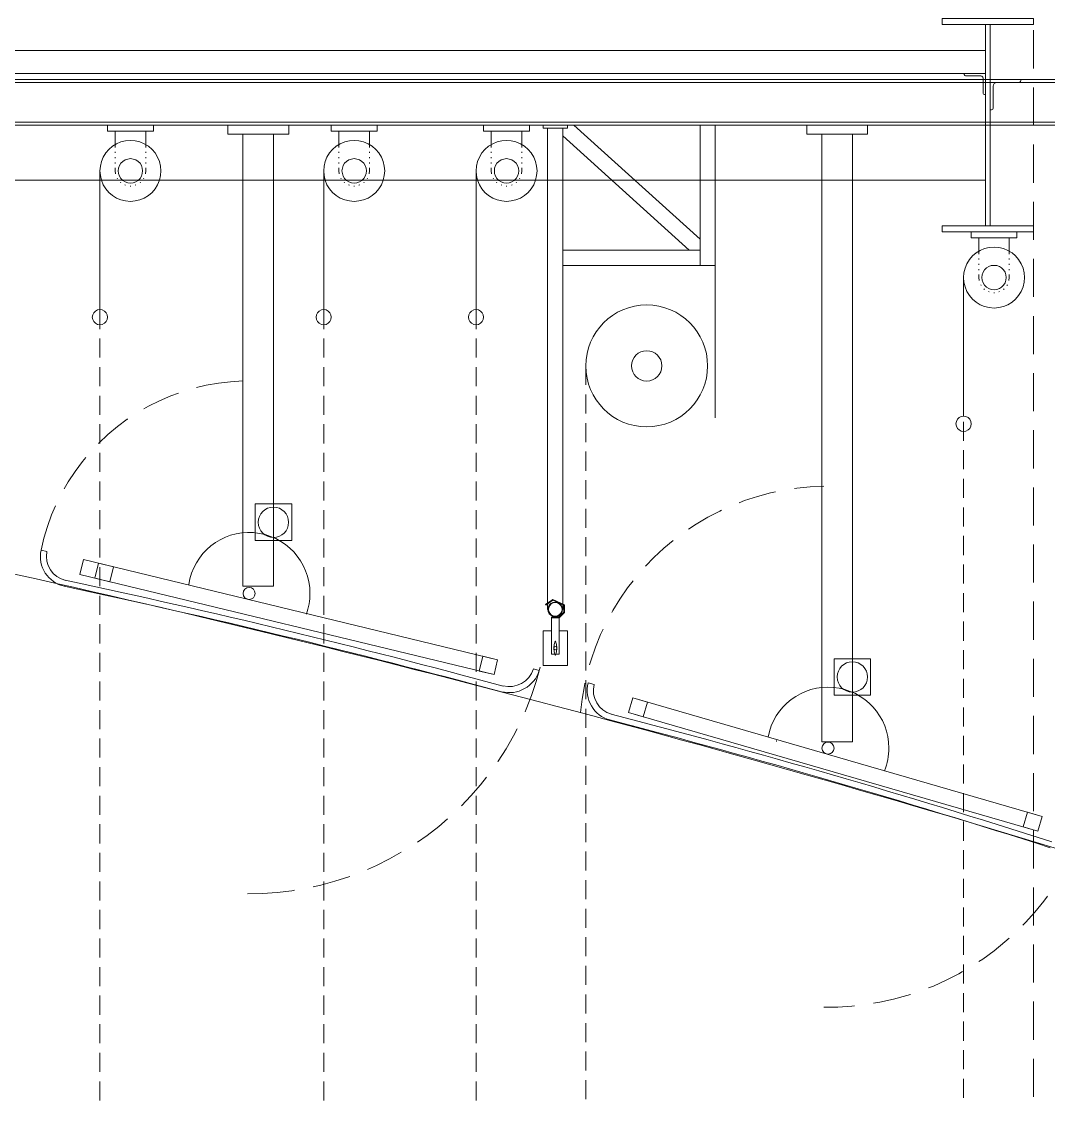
# Model space of a CAD drawing. Header units: millimetres. Extents: x 2546.3 to 2611.3, y 1346 to 1389.8.
# Drawn here: x 2594.29 to 2600.91, y 1374 to 1380.96 of the extents above; entities that cross this region are included whole.
import ezdxf

# ---------------------------------------------------------------- set-up
doc = ezdxf.new("R2010")
doc.units = ezdxf.units.MM
for name, color, linetype, lineweight in [('furniture', 175, 'Continuous', 5), ('sect3', 251, 'Continuous', 15), ('wall sections', 7, 'Continuous', 5)]:
    doc.layers.add(name, color=color, linetype=linetype, lineweight=lineweight)
doc.layers.add('sect2', color=177, linetype='Continuous')
doc.layers.add('small section', color=35, linetype='Continuous')

msp = doc.modelspace()

# ---------------------------------------------------------------- linework, layer by layer
at = {"layer": 'furniture', "linetype": 'Continuous', "lineweight": 0}
for points in [[(2600.5038, 1380.9379), (2600.5038, 1379.6413)], [(2600.5332, 1380.9379), (2600.5332, 1379.6413)], [(2594.8429, 1380.2896), (2595.1379, 1380.2896), (2595.1379, 1380.25), (2594.8429, 1380.25), (2594.8429, 1380.2896)], [(2595.6177, 1380.2896), (2596.0106, 1380.2896), (2596.0106, 1380.2308), (2595.6177, 1380.2308), (2595.6177, 1380.2896)], [(2596.2852, 1380.2896), (2596.5803, 1380.2896), (2596.5803, 1380.25), (2596.2852, 1380.25), (2596.2852, 1380.2896)], [(2597.2675, 1380.2896), (2597.5626, 1380.2896), (2597.5626, 1380.25), (2597.2675, 1380.25), (2597.2675, 1380.2896)], [(2597.6507, 1380.2896), (2597.8079, 1380.2896), (2597.8079, 1380.2698), (2597.6507, 1380.2698), (2597.6507, 1380.2896)], [(2598.6624, 1379.5537), (2597.848, 1380.2896)], [(2598.6624, 1379.3858), (2598.6624, 1380.2896)], [(2598.7608, 1378.4035), (2598.7608, 1380.2896)], [(2599.3503, 1380.2896), (2599.7431, 1380.2896), (2599.7431, 1380.2308), (2599.3503, 1380.2308), (2599.3503, 1380.2896)], [(2594.892, 1380.1652), (2594.892, 1380.25)], [(2595.0887, 1380.25), (2595.0887, 1380.1652)], [(2595.7155, 1380.2308), (2595.7155, 1377.3172)], [(2595.9122, 1380.2308), (2595.9122, 1377.3172)], [(2596.3344, 1380.1652), (2596.3344, 1380.25)], [(2596.5311, 1380.25), (2596.5311, 1380.1652)], [(2597.3167, 1380.1652), (2597.3167, 1380.25)], [(2597.5134, 1380.25), (2597.5134, 1380.1652)], [(2598.5929, 1379.4842), (2597.7785, 1380.2201)], [(2599.4481, 1380.2308), (2599.4481, 1376.3146)], [(2599.6447, 1380.2308), (2599.6447, 1376.3146)], [(2595.1865, 1379.9951), (2595.1842, 1380.0256), (2595.1769, 1380.0556), (2595.1656, 1380.0839), (2595.1492, 1380.1104), (2595.1294, 1380.1336), (2595.1057, 1380.1539), (2595.0797, 1380.1698), (2595.0509, 1380.1816), (2595.0209, 1380.189), (2594.9904, 1380.1912), (2594.9593, 1380.189), (2594.9293, 1380.1816), (2594.9011, 1380.1698), (2594.8751, 1380.1539), (2594.8513, 1380.1336), (2594.8316, 1380.1104), (2594.8152, 1380.0839), (2594.8033, 1380.0556), (2594.7965, 1380.0256), (2594.7937, 1379.9951), (2594.7965, 1379.964), (2594.8033, 1379.9341), (2594.8152, 1379.9058), (2594.8316, 1379.8793), (2594.8513, 1379.8561), (2594.8751, 1379.8357), (2594.9011, 1379.8199), (2594.9293, 1379.808), (2594.9593, 1379.8007), (2594.9904, 1379.7984), (2595.0209, 1379.8007), (2595.0509, 1379.808), (2595.0797, 1379.8199), (2595.1057, 1379.8357), (2595.1294, 1379.8561), (2595.1492, 1379.8793), (2595.1656, 1379.9058), (2595.1769, 1379.9341), (2595.1842, 1379.964), (2595.1865, 1379.9951)], [(2594.892, 1380.1652), (2594.892, 1380.146)], [(2595.0887, 1380.146), (2595.0887, 1380.1652)], [(2596.6294, 1379.9951), (2596.6266, 1380.0256), (2596.6198, 1380.0556), (2596.608, 1380.0839), (2596.5916, 1380.1104), (2596.5718, 1380.1336), (2596.5481, 1380.1539), (2596.5221, 1380.1698), (2596.4938, 1380.1816), (2596.4638, 1380.189), (2596.4328, 1380.1912), (2596.4022, 1380.189), (2596.3723, 1380.1816), (2596.3435, 1380.1698), (2596.3175, 1380.1539), (2596.2937, 1380.1336), (2596.2739, 1380.1104), (2596.2575, 1380.0839), (2596.2462, 1380.0556), (2596.2389, 1380.0256), (2596.2366, 1379.9951), (2596.2389, 1379.964), (2596.2462, 1379.9341), (2596.2575, 1379.9058), (2596.2739, 1379.8793), (2596.2937, 1379.8561), (2596.3175, 1379.8357), (2596.3435, 1379.8199), (2596.3723, 1379.808), (2596.4022, 1379.8007), (2596.4328, 1379.7984), (2596.4638, 1379.8007), (2596.4938, 1379.808), (2596.5221, 1379.8199), (2596.5481, 1379.8357), (2596.5718, 1379.8561), (2596.5916, 1379.8793), (2596.608, 1379.9058), (2596.6198, 1379.9341), (2596.6266, 1379.964), (2596.6294, 1379.9951)], [(2596.3344, 1380.1652), (2596.3344, 1380.146)], [(2596.5311, 1380.146), (2596.5311, 1380.1652)], [(2597.6117, 1379.9951), (2597.6089, 1380.0256), (2597.6021, 1380.0556), (2597.5903, 1380.0839), (2597.5739, 1380.1104), (2597.5541, 1380.1336), (2597.5304, 1380.1539), (2597.5044, 1380.1698), (2597.4755, 1380.1816), (2597.4456, 1380.189), (2597.4151, 1380.1912), (2597.3845, 1380.189), (2597.3546, 1380.1816), (2597.3258, 1380.1698), (2597.2998, 1380.1539), (2597.276, 1380.1336), (2597.2562, 1380.1104), (2597.2398, 1380.0839), (2597.228, 1380.0556), (2597.2212, 1380.0256), (2597.2184, 1379.9951), (2597.2212, 1379.964), (2597.228, 1379.9341), (2597.2398, 1379.9058), (2597.2562, 1379.8793), (2597.276, 1379.8561), (2597.2998, 1379.8357), (2597.3258, 1379.8199), (2597.3546, 1379.808), (2597.3845, 1379.8007), (2597.4151, 1379.7984), (2597.4456, 1379.8007), (2597.4755, 1379.808), (2597.5044, 1379.8199), (2597.5304, 1379.8357), (2597.5541, 1379.8561), (2597.5739, 1379.8793), (2597.5903, 1379.9058), (2597.6021, 1379.9341), (2597.6089, 1379.964), (2597.6117, 1379.9951)], [(2597.3167, 1380.1652), (2597.3167, 1380.146)], [(2597.5134, 1380.146), (2597.5134, 1380.1652)], [(2594.892, 1380.1166), (2594.892, 1380.1121)], [(2594.892, 1380.0822), (2594.892, 1380.0776)], [(2595.0887, 1380.1121), (2595.0887, 1380.1166)], [(2595.0887, 1380.0776), (2595.0887, 1380.0822)], [(2596.3344, 1380.1166), (2596.3344, 1380.1121)], [(2596.3344, 1380.0822), (2596.3344, 1380.0776)], [(2596.5311, 1380.1121), (2596.5311, 1380.1166)], [(2596.5311, 1380.0776), (2596.5311, 1380.0822)], [(2597.3167, 1380.1166), (2597.3167, 1380.1121)], [(2597.3167, 1380.0822), (2597.3167, 1380.0776)], [(2597.5134, 1380.1121), (2597.5134, 1380.1166)], [(2597.5134, 1380.0776), (2597.5134, 1380.0822)], [(2594.892, 1380.0482), (2594.892, 1380.0432)], [(2594.892, 1380.0138), (2594.892, 1379.9951)], [(2595.0689, 1379.9951), (2595.0667, 1380.0121), (2595.061, 1380.029), (2595.052, 1380.0437), (2595.0395, 1380.0562), (2595.0243, 1380.0658), (2595.0079, 1380.0714), (2594.9904, 1380.0737), (2594.9729, 1380.0714), (2594.9565, 1380.0658), (2594.9412, 1380.0562), (2594.9288, 1380.0437), (2594.9197, 1380.029), (2594.9135, 1380.0121), (2594.9118, 1379.9951), (2594.9135, 1379.9776), (2594.9197, 1379.9606), (2594.9288, 1379.9459), (2594.9412, 1379.9335), (2594.9565, 1379.9239), (2594.9729, 1379.9183), (2594.9904, 1379.9166), (2595.0079, 1379.9183), (2595.0243, 1379.9239), (2595.0395, 1379.9335), (2595.052, 1379.9459), (2595.061, 1379.9606), (2595.0667, 1379.9776), (2595.0689, 1379.9951)], [(2595.0865, 1379.9759), (2595.0887, 1379.9951), (2595.0887, 1380.0138)], [(2595.0887, 1380.0432), (2595.0887, 1380.0482)], [(2596.3344, 1380.0482), (2596.3344, 1380.0432)], [(2596.3344, 1380.0138), (2596.3344, 1379.9951)], [(2596.5113, 1379.9951), (2596.5096, 1380.0121), (2596.5034, 1380.029), (2596.4944, 1380.0437), (2596.4819, 1380.0562), (2596.4667, 1380.0658), (2596.4503, 1380.0714), (2596.4328, 1380.0737), (2596.4152, 1380.0714), (2596.3988, 1380.0658), (2596.3836, 1380.0562), (2596.3711, 1380.0437), (2596.3621, 1380.029), (2596.3565, 1380.0121), (2596.3542, 1379.9951), (2596.3565, 1379.9776), (2596.3621, 1379.9606), (2596.3711, 1379.9459), (2596.3836, 1379.9335), (2596.3988, 1379.9239), (2596.4152, 1379.9183), (2596.4328, 1379.9166), (2596.4503, 1379.9183), (2596.4667, 1379.9239), (2596.4819, 1379.9335), (2596.4944, 1379.9459), (2596.5034, 1379.9606), (2596.5096, 1379.9776), (2596.5113, 1379.9951)], [(2596.5288, 1379.9759), (2596.5311, 1379.9951), (2596.5311, 1380.0138)], [(2596.5311, 1380.0432), (2596.5311, 1380.0482)], [(2597.3167, 1380.0482), (2597.3167, 1380.0432)], [(2597.3167, 1380.0138), (2597.3167, 1379.9951)], [(2597.4936, 1379.9951), (2597.4919, 1380.0121), (2597.4857, 1380.029), (2597.4767, 1380.0437), (2597.4642, 1380.0562), (2597.449, 1380.0658), (2597.4326, 1380.0714), (2597.4151, 1380.0737), (2597.3975, 1380.0714), (2597.3811, 1380.0658), (2597.3659, 1380.0562), (2597.3535, 1380.0437), (2597.3444, 1380.029), (2597.3382, 1380.0121), (2597.3365, 1379.9951), (2597.3382, 1379.9776), (2597.3444, 1379.9606), (2597.3535, 1379.9459), (2597.3659, 1379.9335), (2597.3811, 1379.9239), (2597.3975, 1379.9183), (2597.4151, 1379.9166), (2597.4326, 1379.9183), (2597.449, 1379.9239), (2597.4642, 1379.9335), (2597.4767, 1379.9459), (2597.4857, 1379.9606), (2597.4919, 1379.9776), (2597.4936, 1379.9951)], [(2597.5111, 1379.9759), (2597.5134, 1379.9951), (2597.5134, 1380.0138)], [(2597.5134, 1380.0432), (2597.5134, 1380.0482)], [(2594.7937, 1379.101), (2594.7937, 1379.9951)], [(2594.892, 1379.9951), (2594.8943, 1379.9759)], [(2594.9039, 1379.9488), (2594.9067, 1379.9443)], [(2595.074, 1379.9443), (2595.0763, 1379.9488)], [(2596.2366, 1379.101), (2596.2366, 1379.9951)], [(2596.3344, 1379.9951), (2596.3367, 1379.9759)], [(2596.3468, 1379.9488), (2596.3491, 1379.9443)], [(2596.5164, 1379.9443), (2596.5192, 1379.9488)], [(2597.2184, 1379.101), (2597.2184, 1379.9951)], [(2597.3167, 1379.9951), (2597.319, 1379.9759)], [(2597.3291, 1379.9488), (2597.3314, 1379.9443)], [(2597.4987, 1379.9443), (2597.501, 1379.9488)], [(2594.9254, 1379.9216), (2594.9288, 1379.9183)], [(2594.9542, 1379.9041), (2594.9593, 1379.9024)], [(2594.9881, 1379.8968), (2594.9904, 1379.8968), (2594.9926, 1379.8968)], [(2595.0215, 1379.9024), (2595.026, 1379.9041)], [(2595.052, 1379.9183), (2595.0554, 1379.9216)], [(2596.3678, 1379.9216), (2596.3711, 1379.9183)], [(2596.3971, 1379.9041), (2596.4017, 1379.9024)], [(2596.4305, 1379.8968), (2596.4328, 1379.8968), (2596.435, 1379.8968)], [(2596.4638, 1379.9024), (2596.4689, 1379.9041)], [(2596.4944, 1379.9183), (2596.4977, 1379.9216)], [(2597.3501, 1379.9216), (2597.3535, 1379.9183)], [(2597.3795, 1379.9041), (2597.384, 1379.9024)], [(2597.4128, 1379.8968), (2597.4151, 1379.8968), (2597.4173, 1379.8968)], [(2597.4461, 1379.9024), (2597.4507, 1379.9041)], [(2597.4767, 1379.9183), (2597.4801, 1379.9216)], [(2600.8124, 1379.5503), (2600.8124, 1379.7962)], [(2600.2241, 1379.6017), (2600.813, 1379.6017), (2600.813, 1379.6413), (2600.2241, 1379.6413), (2600.2241, 1379.6017)], [(2600.4111, 1379.6017), (2600.7056, 1379.6017), (2600.7056, 1379.5627), (2600.4111, 1379.5627), (2600.4111, 1379.6017)], [(2600.4598, 1379.4774), (2600.4598, 1379.5627)], [(2600.6564, 1379.5627), (2600.6564, 1379.4774)], [(2598.6624, 1379.4842), (2597.7785, 1379.4842)], [(2600.7548, 1379.3073), (2600.7525, 1379.3378), (2600.7452, 1379.3678), (2600.7333, 1379.3966), (2600.7169, 1379.4226), (2600.6971, 1379.4463), (2600.674, 1379.4661), (2600.6474, 1379.4825), (2600.6191, 1379.4944), (2600.5892, 1379.5011), (2600.5581, 1379.504), (2600.5276, 1379.5011), (2600.4976, 1379.4944), (2600.4688, 1379.4825), (2600.4428, 1379.4661), (2600.4191, 1379.4463), (2600.3993, 1379.4226), (2600.3835, 1379.3966), (2600.3716, 1379.3678), (2600.3642, 1379.3378), (2600.362, 1379.3073), (2600.3642, 1379.2768), (2600.3716, 1379.2468), (2600.3835, 1379.218), (2600.3993, 1379.192), (2600.4191, 1379.1682), (2600.4428, 1379.1485), (2600.4688, 1379.1321), (2600.4976, 1379.1202), (2600.5276, 1379.1134), (2600.5581, 1379.1106), (2600.5892, 1379.1134), (2600.6191, 1379.1202), (2600.6474, 1379.1321), (2600.674, 1379.1485), (2600.6971, 1379.1682), (2600.7169, 1379.192), (2600.7333, 1379.218), (2600.7452, 1379.2468), (2600.7525, 1379.2768), (2600.7548, 1379.3073)], [(2600.4598, 1379.4774), (2600.4598, 1379.4588)], [(2600.6564, 1379.4588), (2600.6564, 1379.4774)], [(2597.7785, 1379.3858), (2598.7608, 1379.3858)], [(2600.4598, 1379.4294), (2600.4598, 1379.4243)], [(2600.4598, 1379.3949), (2600.4598, 1379.3898)], [(2600.6367, 1379.3073), (2600.635, 1379.3248), (2600.6293, 1379.3412), (2600.6197, 1379.3565), (2600.6073, 1379.3689), (2600.5926, 1379.3779), (2600.5756, 1379.3841), (2600.5581, 1379.3858), (2600.5406, 1379.3841), (2600.5242, 1379.3779), (2600.5095, 1379.3689), (2600.4971, 1379.3565), (2600.4874, 1379.3412), (2600.4818, 1379.3248), (2600.4795, 1379.3073), (2600.4818, 1379.2898), (2600.4874, 1379.2734), (2600.4971, 1379.2581), (2600.5095, 1379.2457), (2600.5242, 1379.2366), (2600.5406, 1379.231), (2600.5581, 1379.2287), (2600.5756, 1379.231), (2600.5926, 1379.2366), (2600.6073, 1379.2457), (2600.6197, 1379.2581), (2600.6293, 1379.2734), (2600.635, 1379.2898), (2600.6367, 1379.3073)], [(2600.6564, 1379.4243), (2600.6564, 1379.4294)], [(2600.6564, 1379.3898), (2600.6564, 1379.3949)], [(2600.8124, 1379.1818), (2600.8124, 1379.4277)], [(2600.4598, 1379.3604), (2600.4598, 1379.3553)], [(2600.4598, 1379.3259), (2600.4598, 1379.3073)], [(2600.6542, 1379.2886), (2600.6564, 1379.3073), (2600.6564, 1379.3259)], [(2600.6564, 1379.3553), (2600.6564, 1379.3604)], [(2600.362, 1378.4131), (2600.362, 1379.3073)], [(2600.4598, 1379.3073), (2600.462, 1379.2886)], [(2600.4722, 1379.2609), (2600.4744, 1379.257)], [(2600.6417, 1379.257), (2600.6446, 1379.2609)], [(2600.4931, 1379.2344), (2600.4971, 1379.231)], [(2600.5225, 1379.2163), (2600.527, 1379.2146)], [(2600.5558, 1379.2095), (2600.5581, 1379.2089), (2600.5609, 1379.2095)], [(2600.5897, 1379.2146), (2600.5943, 1379.2163)], [(2600.6197, 1379.231), (2600.6231, 1379.2344)], [(2594.8429, 1379.0518), (2594.8406, 1379.0671), (2594.8338, 1379.0806), (2594.8225, 1379.0914), (2594.809, 1379.0987), (2594.7937, 1379.101), (2594.7784, 1379.0987), (2594.7649, 1379.0914), (2594.7541, 1379.0806), (2594.7473, 1379.0671), (2594.7445, 1379.0518), (2594.7473, 1379.0366), (2594.7541, 1379.023), (2594.7649, 1379.0122), (2594.7784, 1379.0049), (2594.7937, 1379.0026), (2594.809, 1379.0049), (2594.8225, 1379.0122), (2594.8338, 1379.023), (2594.8406, 1379.0366), (2594.8429, 1379.0518)], [(2594.7937, 1379.101), (2594.7937, 1378.9749)], [(2596.2852, 1379.0518), (2596.283, 1379.0671), (2596.2762, 1379.0806), (2596.2655, 1379.0914), (2596.2513, 1379.0987), (2596.2366, 1379.101), (2596.2214, 1379.0987), (2596.2072, 1379.0914), (2596.1965, 1379.0806), (2596.1897, 1379.0671), (2596.1875, 1379.0518), (2596.1897, 1379.0366), (2596.1965, 1379.023), (2596.2072, 1379.0122), (2596.2214, 1379.0049), (2596.2366, 1379.0026), (2596.2513, 1379.0049), (2596.2655, 1379.0122), (2596.2762, 1379.023), (2596.283, 1379.0366), (2596.2852, 1379.0518)], [(2596.2366, 1379.101), (2596.2366, 1378.9749)], [(2597.2675, 1379.0518), (2597.2653, 1379.0671), (2597.2585, 1379.0806), (2597.2478, 1379.0914), (2597.2336, 1379.0987), (2597.2184, 1379.101), (2597.2037, 1379.0987), (2597.1895, 1379.0914), (2597.1788, 1379.0806), (2597.172, 1379.0671), (2597.1698, 1379.0518), (2597.172, 1379.0366), (2597.1788, 1379.023), (2597.1895, 1379.0122), (2597.2037, 1379.0049), (2597.2184, 1379.0026), (2597.2336, 1379.0049), (2597.2478, 1379.0122), (2597.2585, 1379.023), (2597.2653, 1379.0366), (2597.2675, 1379.0518)], [(2597.2184, 1379.101), (2597.2184, 1378.9749)], [(2600.362, 1379.101), (2600.362, 1378.9919)], [(2600.8124, 1378.8139), (2600.8124, 1379.0592)], [(2594.7937, 1378.9133), (2594.7937, 1378.7907)], [(2596.2366, 1378.9133), (2596.2366, 1378.7907)], [(2597.2184, 1378.9133), (2597.2184, 1378.7907)], [(2600.362, 1378.9303), (2600.362, 1378.8076)], [(2594.7937, 1378.7291), (2594.7937, 1378.6064)], [(2596.2366, 1378.7291), (2596.2366, 1378.6064)], [(2597.2184, 1378.7291), (2597.2184, 1378.6064)], [(2597.926, 1378.7376), (2597.926, 1378.6149)], [(2600.362, 1378.746), (2600.362, 1378.6234)], [(2600.8124, 1378.4454), (2600.8124, 1378.6912)], [(2597.926, 1378.5533), (2597.926, 1378.4307)], [(2600.362, 1378.5618), (2600.362, 1378.4391)], [(2594.7937, 1378.5454), (2594.7937, 1378.4222)], [(2596.2366, 1378.5454), (2596.2366, 1378.4222)], [(2597.2184, 1378.5454), (2597.2184, 1378.4222)], [(2600.4111, 1378.364), (2600.4083, 1378.3792), (2600.4015, 1378.3934), (2600.3908, 1378.4041), (2600.3772, 1378.4109), (2600.362, 1378.4131), (2600.3467, 1378.4109), (2600.3332, 1378.4041), (2600.3218, 1378.3934), (2600.3151, 1378.3792), (2600.3128, 1378.364), (2600.3151, 1378.3493), (2600.3218, 1378.3351), (2600.3332, 1378.3244), (2600.3467, 1378.3176), (2600.362, 1378.3154), (2600.3772, 1378.3176), (2600.3908, 1378.3244), (2600.4015, 1378.3351), (2600.4083, 1378.3493), (2600.4111, 1378.364)], [(2594.7937, 1378.3611), (2594.7937, 1378.2379)], [(2596.2366, 1378.3611), (2596.2366, 1378.2379)], [(2597.2184, 1378.3611), (2597.2184, 1378.2379)], [(2597.926, 1378.3691), (2597.926, 1378.2464)], [(2600.362, 1378.3781), (2600.362, 1378.2549)], [(2600.8124, 1378.0769), (2600.8124, 1378.3227)], [(2594.7937, 1378.1769), (2594.7937, 1378.0542)], [(2596.2366, 1378.1769), (2596.2366, 1378.0542)], [(2597.2184, 1378.1769), (2597.2184, 1378.0542)], [(2600.362, 1378.1938), (2600.362, 1378.0712)], [(2594.7937, 1377.9926), (2594.7937, 1377.87)], [(2596.2366, 1377.9926), (2596.2366, 1377.87)], [(2597.2184, 1377.9926), (2597.2184, 1377.87)], [(2600.362, 1378.0096), (2600.362, 1377.8869)], [(2600.8124, 1377.7089), (2600.8124, 1377.9542)], [(2594.7937, 1377.8084), (2594.7937, 1377.6857)], [(2595.7941, 1377.8474), (2596.0298, 1377.8474), (2596.0298, 1377.6117), (2595.7941, 1377.6117), (2595.7941, 1377.8474)], [(2596.2366, 1377.8084), (2596.2366, 1377.6857)], [(2597.2184, 1377.8084), (2597.2184, 1377.6857)], [(2600.362, 1377.8253), (2600.362, 1377.7027)], [(2594.7937, 1377.6241), (2594.7937, 1377.5015)], [(2596.2366, 1377.6241), (2596.2366, 1377.5015)], [(2597.2184, 1377.6241), (2597.2184, 1377.5015)], [(2600.362, 1377.6411), (2600.362, 1377.5184)], [(2600.8124, 1377.3404), (2600.8124, 1377.5857)], [(2594.7937, 1377.4399), (2594.7937, 1377.3172)], [(2596.2366, 1377.4399), (2596.2366, 1377.3172)], [(2597.2184, 1377.4399), (2597.2184, 1377.3172)], [(2600.362, 1377.4568), (2600.362, 1377.3342)], [(2595.7155, 1377.3172), (2595.9122, 1377.3172)], [(2594.7937, 1377.2562), (2594.7937, 1377.133)], [(2596.2366, 1377.2562), (2596.2366, 1377.133)], [(2597.2184, 1377.2562), (2597.2184, 1377.133)], [(2600.362, 1377.2726), (2600.362, 1377.1499)], [(2600.8124, 1376.9719), (2600.8124, 1377.2178)], [(2600.362, 1377.0889), (2600.362, 1376.9657)], [(2594.7937, 1377.0719), (2594.7937, 1376.9487)], [(2596.2366, 1377.0719), (2596.2366, 1376.9487)], [(2597.2184, 1377.0719), (2597.2184, 1376.9487)], [(2594.7937, 1376.8877), (2594.7937, 1376.765)], [(2596.2366, 1376.8877), (2596.2366, 1376.765)], [(2597.2184, 1376.8877), (2597.2184, 1376.765)], [(2600.362, 1376.9046), (2600.362, 1376.782)], [(2599.5266, 1376.8498), (2599.7623, 1376.8498), (2599.7623, 1376.6141), (2599.5266, 1376.6141), (2599.5266, 1376.8498)], [(2600.8124, 1376.604), (2600.8124, 1376.8493)], [(2594.7937, 1376.7034), (2594.7937, 1376.5808)], [(2596.2366, 1376.7034), (2596.2366, 1376.5808)], [(2597.2184, 1376.7034), (2597.2184, 1376.5808)], [(2594.7937, 1376.5192), (2594.7937, 1376.3965)], [(2596.2366, 1376.5192), (2596.2366, 1376.3965)], [(2597.2184, 1376.5192), (2597.2184, 1376.3965)], [(2594.7937, 1376.3349), (2594.7937, 1376.2123)], [(2596.2366, 1376.3349), (2596.2366, 1376.2123)], [(2597.2184, 1376.3349), (2597.2184, 1376.2123)], [(2594.7937, 1376.1507), (2594.7937, 1376.028)], [(2596.2366, 1376.1507), (2596.2366, 1376.028)], [(2597.2184, 1376.1507), (2597.2184, 1376.028)], [(2594.7937, 1375.967), (2594.7937, 1375.8438)], [(2596.2366, 1375.967), (2596.2366, 1375.8438)], [(2597.2184, 1375.967), (2597.2184, 1375.8438)], [(2594.7937, 1375.7827), (2594.7937, 1375.6595)], [(2596.2366, 1375.7827), (2596.2366, 1375.6595)], [(2597.2184, 1375.7827), (2597.2184, 1375.6595)], [(2597.926, 1375.7906), (2597.926, 1375.668)], [(2594.7937, 1375.5985), (2594.7937, 1375.4758)], [(2596.2366, 1375.5985), (2596.2366, 1375.4758)], [(2597.2184, 1375.5985), (2597.2184, 1375.4758)], [(2597.926, 1375.607), (2597.926, 1375.4837)], [(2597.926, 1375.4227), (2597.926, 1375.2995)], [(2594.7937, 1375.4142), (2594.7937, 1375.2916)], [(2596.2366, 1375.4142), (2596.2366, 1375.2916)], [(2597.2184, 1375.4142), (2597.2184, 1375.2916)], [(2594.7937, 1375.23), (2594.7937, 1375.1073)], [(2596.2366, 1375.23), (2596.2366, 1375.1073)], [(2597.2184, 1375.23), (2597.2184, 1375.1073)], [(2597.926, 1375.2385), (2597.926, 1375.1158)], [(2594.7937, 1375.0457), (2594.7937, 1374.9231)], [(2596.2366, 1375.0457), (2596.2366, 1374.9231)], [(2597.2184, 1375.0457), (2597.2184, 1374.9231)], [(2597.926, 1375.0542), (2597.926, 1374.9316)], [(2600.362, 1375.0627), (2600.362, 1374.94)], [(2600.8124, 1374.762), (2600.8124, 1375.0073)], [(2597.926, 1374.8699), (2597.926, 1374.7473)], [(2600.362, 1374.8784), (2600.362, 1374.7558)], [(2594.7937, 1374.8615), (2594.7937, 1374.7388)], [(2596.2366, 1374.8615), (2596.2366, 1374.7388)], [(2597.2184, 1374.8615), (2597.2184, 1374.7388)], [(2594.7937, 1374.6778), (2594.7937, 1374.5546)], [(2596.2366, 1374.6778), (2596.2366, 1374.5546)], [(2597.2184, 1374.6778), (2597.2184, 1374.5546)], [(2597.926, 1374.6857), (2597.926, 1374.563)], [(2600.362, 1374.6947), (2600.362, 1374.5715)], [(2600.8124, 1374.3935), (2600.8124, 1374.6393)], [(2594.7937, 1374.4935), (2594.7937, 1374.3709)], [(2596.2366, 1374.4935), (2596.2366, 1374.3709)], [(2597.2184, 1374.4935), (2597.2184, 1374.3709)], [(2597.926, 1374.5014), (2597.926, 1374.3788)], [(2600.362, 1374.5105), (2600.362, 1374.3873)], [(2594.7937, 1374.3093), (2594.7937, 1374.1866)], [(2596.2366, 1374.3093), (2596.2366, 1374.1866)], [(2597.2184, 1374.3093), (2597.2184, 1374.1866)], [(2597.926, 1374.3178), (2597.926, 1374.1945)], [(2600.362, 1374.3262), (2600.362, 1374.2036)], [(2600.8124, 1374.0255), (2600.8124, 1374.2708)], [(2594.7937, 1374.125), (2594.7937, 1374.0024)], [(2596.2366, 1374.125), (2596.2366, 1374.0024)], [(2597.2184, 1374.125), (2597.2184, 1374.0024)], [(2597.926, 1374.1335), (2597.926, 1374.0109)], [(2600.362, 1374.142), (2600.362, 1374.0193)]]:
    msp.add_lwpolyline(points, dxfattribs=at)
for centre, radius in [((2598.3188, 1378.7376), 0.3928), ((2598.3188, 1378.7376), 0.0978), ((2595.9122, 1377.7293), 0.0978), ((2595.7551, 1377.2709), 0.039), ((2599.6447, 1376.7323), 0.0978)]:
    msp.add_circle(centre, radius, dxfattribs=at)
for centre, start, end in [((2595.7551, 1377.2709), 0, 171.61743), ((2595.7551, 1377.2709), 340.13123, 0), ((2599.4876, 1376.2739), 0, 169.56299)]:
    msp.add_arc(centre, 0.3928, start, end, dxfattribs=at)
at = {"layer": 'sect2', "linetype": 'Continuous', "lineweight": 0}
for points in [[(2594.4523, 1377.5416), (2594.4139, 1377.5495)], [(2594.6643, 1377.393), (2597.3348, 1376.7475), (2597.3574, 1376.843), (2594.6874, 1377.4885), (2594.6643, 1377.393)], [(2594.7846, 1377.4653), (2594.8802, 1377.4421), (2594.857, 1377.3466), (2594.7615, 1377.3698), (2594.7846, 1377.4653)], [(2597.2625, 1376.8662), (2597.3574, 1376.843), (2597.3348, 1376.7475), (2597.2393, 1376.7707), (2597.2625, 1376.8662)], [(2597.6264, 1376.7735), (2597.5886, 1376.7843)], [(2597.9797, 1376.6842), (2597.9418, 1376.6938)], [(2598.2295, 1376.5977), (2598.3239, 1376.5706), (2598.2962, 1376.4762), (2598.2024, 1376.5034), (2598.2295, 1376.5977)], [(2598.2024, 1376.5034), (2600.8407, 1375.7381), (2600.8678, 1375.8325), (2598.2295, 1376.5977), (2598.2024, 1376.5034)], [(2600.7734, 1375.8602), (2600.8678, 1375.8325), (2600.8407, 1375.7381), (2600.7463, 1375.7658), (2600.7734, 1375.8602)]]:
    msp.add_lwpolyline(points, dxfattribs=at)
for centre, radius, start, end in [((2594.606, 1377.5088), 0.1571, 168.01941, 257.93701), ((2583.6871, 1326.0932), 52.4047, 74.83887, 78.01392), ((2597.4314, 1376.8346), 0.1645, 256.14075, 342.17468), ((2598.1317, 1376.6447), 0.1571, 165.44312, 255.36072), ((2584.9226, 1325.7852), 52.3895, 72.20764, 75.44312)]:
    msp.add_arc(centre, radius, start, end, dxfattribs=at)
at = {"layer": 'sect3', "linetype": 'Continuous', "lineweight": 0}
for points in [[(2585.1577, 1380.6236), (2600.5038, 1380.6236)], [(2585.7975, 1379.9358), (2600.5038, 1379.9358)], [(2585.7975, 1379.9358), (2600.5038, 1379.9358)], [(2595.7155, 1378.6404), (2595.6364, 1378.6358), (2595.5573, 1378.6262), (2595.4787, 1378.6127), (2595.4171, 1378.598)], [(2595.2995, 1378.5624), (2595.2498, 1378.5443), (2595.1769, 1378.5126), (2595.1057, 1378.477), (2595.0769, 1378.4606)], [(2594.9729, 1378.3951), (2594.97, 1378.3934), (2594.9062, 1378.3459), (2594.8451, 1378.2945), (2594.7869, 1378.2402), (2594.7846, 1378.2379)], [(2594.7021, 1378.1464), (2594.6812, 1378.1209), (2594.6332, 1378.0571), (2594.5897, 1377.9909), (2594.5631, 1377.9452)], [(2599.1496, 1377.9254), (2599.1163, 1377.9186), (2599.0321, 1377.896), (2598.9496, 1377.8689), (2598.9145, 1377.8553)], [(2599.4605, 1377.9621), (2599.3735, 1377.9582), (2599.287, 1377.9497), (2599.2706, 1377.9469)], [(2594.5071, 1377.8355), (2594.4823, 1377.7773), (2594.4551, 1377.7027), (2594.432, 1377.6264), (2594.4139, 1377.549)], [(2598.8015, 1377.8073), (2598.7896, 1377.8022), (2598.7122, 1377.762), (2598.6376, 1377.718), (2598.589, 1377.6857)], [(2598.4895, 1377.6128), (2598.429, 1377.562), (2598.3651, 1377.5032), (2598.3103, 1377.4461)], [(2598.2306, 1377.3523), (2598.195, 1377.3059), (2598.1453, 1377.2347), (2598.1001, 1377.1607), (2598.0939, 1377.1488)], [(2598.0379, 1377.0397), (2598.0215, 1377.0058), (2597.9887, 1376.925), (2597.9605, 1376.843), (2597.9509, 1376.8103)], [(2597.5349, 1376.5084), (2597.5417, 1376.5237), (2597.5761, 1376.6124), (2597.6067, 1376.7029), (2597.6321, 1376.7944)], [(2597.9209, 1376.6916), (2597.9169, 1376.6746), (2597.9023, 1376.5893), (2597.8921, 1376.5028)], [(2597.3585, 1376.1857), (2597.3614, 1376.1891), (2597.4128, 1376.2694), (2597.4597, 1376.3519), (2597.4829, 1376.3971)], [(2597.1245, 1375.902), (2597.185, 1375.9653), (2597.2472, 1376.0371), (2597.2862, 1376.0862)], [(2596.8408, 1375.668), (2596.9024, 1375.711), (2596.9776, 1375.7692), (2597.0347, 1375.8178)], [(2596.5181, 1375.4917), (2596.5757, 1375.5171), (2596.6605, 1375.5595), (2596.7368, 1375.6019)], [(2596.1677, 1375.3798), (2596.2174, 1375.3905), (2596.309, 1375.4154), (2596.3994, 1375.4447), (2596.4039, 1375.4464)], [(2595.746, 1375.3345), (2595.841, 1375.3362), (2595.9359, 1375.343), (2596.0303, 1375.3543), (2596.0473, 1375.3571)], [(2600.7435, 1375.1322), (2600.7604, 1375.1492), (2600.8209, 1375.2164), (2600.8786, 1375.2865), (2600.9023, 1375.3193)], [(2600.4603, 1374.8976), (2600.4852, 1374.914), (2600.5581, 1374.9672), (2600.6287, 1375.0242), (2600.6547, 1375.0474)], [(2600.1348, 1374.7275), (2600.1675, 1374.74), (2600.2501, 1374.7773), (2600.3309, 1374.8185), (2600.3558, 1374.8332)], [(2599.781, 1374.6286), (2599.8211, 1374.6354), (2599.9093, 1374.6546), (2599.9969, 1374.6789), (2600.0195, 1374.6863)], [(2599.4605, 1374.6032), (2599.5509, 1374.6043), (2599.6414, 1374.61), (2599.6589, 1374.6122)]]:
    msp.add_lwpolyline(points, dxfattribs=at)
for start, end in [(77.173462, 79.634399), (72.416382, 77.173462)]:
    msp.add_arc((2574.2659, 1287.8997), 91.6987, start, end, dxfattribs=at)
at = {"layer": 'small section', "linetype": 'Continuous', "lineweight": 0}
for points in [[(2600.2241, 1380.9379), (2600.813, 1380.9379), (2600.813, 1380.9769), (2600.2241, 1380.9769), (2600.2241, 1380.9379)], [(2600.8124, 1380.6553), (2600.8124, 1380.9011)], [(2586.5317, 1380.5841), (2604.2121, 1380.5841)], [(2600.5038, 1380.6236), (2600.3665, 1380.6236)], [(2600.3665, 1380.6236), (2600.3665, 1380.6157)], [(2600.3665, 1380.6157), (2600.3688, 1380.6101), (2600.3738, 1380.6078)], [(2600.3738, 1380.6078), (2600.4722, 1380.6078)], [(2600.488, 1380.592), (2600.4858, 1380.5999), (2600.4801, 1380.6055), (2600.4722, 1380.6078)], [(2600.488, 1380.592), (2600.488, 1380.4936)], [(2600.5038, 1380.4863), (2600.5038, 1380.6236)], [(2600.7299, 1380.5841), (2600.5332, 1380.5841)], [(2600.5332, 1380.5841), (2600.5332, 1380.3879)], [(2600.718, 1380.5648), (2600.7237, 1380.566), (2600.7282, 1380.5705), (2600.7299, 1380.5761)], [(2600.7299, 1380.5761), (2600.7299, 1380.5841)], [(2586.5317, 1380.5648), (2604.2121, 1380.5648)], [(2600.5762, 1380.5648), (2600.5671, 1380.5626), (2600.5598, 1380.5575), (2600.5547, 1380.5501), (2600.553, 1380.5411)], [(2600.553, 1380.3998), (2600.553, 1380.5411)], [(2600.5762, 1380.5648), (2600.718, 1380.5648)], [(2600.8124, 1380.2873), (2600.8124, 1380.5326)], [(2600.488, 1380.4936), (2600.4903, 1380.4885), (2600.4959, 1380.4863)], [(2600.4959, 1380.4863), (2600.5038, 1380.4863)], [(2600.5332, 1380.3879), (2600.5411, 1380.3879)], [(2600.5411, 1380.3879), (2600.5468, 1380.3896), (2600.5513, 1380.3936), (2600.553, 1380.3998)], [(2586.5317, 1380.3094), (2604.2121, 1380.3094)], [(2586.5317, 1380.2896), (2604.2121, 1380.2896)], [(2597.6801, 1377.168), (2597.6801, 1380.2698)], [(2597.7785, 1377.168), (2597.7785, 1380.2698)], [(2600.8124, 1379.9188), (2600.8124, 1380.1641)], [(2597.926, 1378.1854), (2597.926, 1378.0622)], [(2597.926, 1378.0011), (2597.926, 1377.8779)], [(2597.926, 1377.8169), (2597.926, 1377.6942)], [(2597.926, 1377.6326), (2597.926, 1377.51)], [(2597.926, 1377.4484), (2597.926, 1377.3257)], [(2597.705, 1377.1143), (2597.705, 1377.1183), (2597.7525, 1377.1183), (2597.7847, 1377.1505), (2597.7847, 1377.1957), (2597.7146, 1377.2279), (2597.6683, 1377.1957), (2597.666, 1377.1991), (2597.7146, 1377.2325), (2597.7887, 1377.198), (2597.7887, 1377.1488), (2597.7536, 1377.1143), (2597.705, 1377.1143)], [(2597.926, 1377.2641), (2597.926, 1377.1415)], [(2597.7768, 1377.168), (2597.7745, 1377.1827), (2597.7677, 1377.1957), (2597.757, 1377.2065), (2597.744, 1377.2132), (2597.7293, 1377.2155), (2597.7146, 1377.2132), (2597.7016, 1377.2065), (2597.6909, 1377.1957), (2597.6841, 1377.1827), (2597.6818, 1377.168), (2597.6841, 1377.1533), (2597.6909, 1377.1398), (2597.7016, 1377.1296), (2597.7146, 1377.1228), (2597.7293, 1377.1205), (2597.744, 1377.1228), (2597.757, 1377.1296), (2597.7677, 1377.1398), (2597.7745, 1377.1533), (2597.7768, 1377.168)], [(2597.7728, 1377.168), (2597.7706, 1377.1816), (2597.7643, 1377.1935), (2597.7547, 1377.2031), (2597.7429, 1377.2093), (2597.7293, 1377.2115), (2597.7157, 1377.2093), (2597.7039, 1377.2031), (2597.6943, 1377.1935), (2597.688, 1377.1816), (2597.6858, 1377.168), (2597.688, 1377.1545), (2597.6943, 1377.1426), (2597.7039, 1377.133), (2597.7157, 1377.1268), (2597.7293, 1377.1245), (2597.7429, 1377.1268), (2597.7547, 1377.133), (2597.7643, 1377.1426), (2597.7706, 1377.1545), (2597.7728, 1377.168)], [(2597.7253, 1376.8786), (2597.705, 1376.8786), (2597.705, 1377.1143), (2597.7536, 1377.1143), (2597.7536, 1376.8786), (2597.7333, 1376.8786)], [(2597.705, 1377.0307), (2597.6507, 1377.0307), (2597.6507, 1376.8052), (2597.8079, 1376.8052), (2597.8079, 1377.0307), (2597.7536, 1377.0307)], [(2597.926, 1377.0799), (2597.926, 1376.9572)], [(2597.7276, 1376.8719), (2597.731, 1376.8719), (2597.7372, 1376.8945), (2597.7389, 1376.9176), (2597.7372, 1376.9414), (2597.731, 1376.964), (2597.7276, 1376.964), (2597.7214, 1376.9414), (2597.7197, 1376.9176), (2597.7214, 1376.8945), (2597.7276, 1376.8719)], [(2597.7389, 1376.9176), (2597.7378, 1376.9227), (2597.7344, 1376.9261), (2597.7293, 1376.9278), (2597.7242, 1376.9261), (2597.7208, 1376.9227), (2597.7197, 1376.9176), (2597.7208, 1376.9131), (2597.7242, 1376.9092), (2597.7293, 1376.908), (2597.7344, 1376.9092), (2597.7378, 1376.9131), (2597.7389, 1376.9176)], [(2597.926, 1376.8962), (2597.926, 1376.773)], [(2597.926, 1376.7119), (2597.926, 1376.5887)], [(2600.362, 1376.7204), (2600.362, 1376.5977)], [(2600.362, 1376.5361), (2600.362, 1376.4135)], [(2597.926, 1376.5277), (2597.926, 1376.405)], [(2600.8124, 1376.2355), (2600.8124, 1376.4807)], [(2597.926, 1376.3434), (2597.926, 1376.2208)], [(2600.362, 1376.3519), (2600.362, 1376.2292)], [(2599.4481, 1376.3146), (2599.6447, 1376.3146)], [(2597.926, 1376.1592), (2597.926, 1376.0365)], [(2600.362, 1376.1676), (2600.362, 1376.045)], [(2600.8124, 1375.8669), (2600.8124, 1376.1128)], [(2597.926, 1375.9749), (2597.926, 1375.8523)], [(2600.362, 1375.9834), (2600.362, 1375.8607)], [(2600.362, 1375.7997), (2600.362, 1375.6765)], [(2600.8124, 1375.4984), (2600.8124, 1375.7443)], [(2600.362, 1375.6154), (2600.362, 1375.4928)], [(2600.362, 1375.4312), (2600.362, 1375.3085)], [(2600.8124, 1375.1305), (2600.8124, 1375.3758)], [(2600.362, 1375.2469), (2600.362, 1375.1243)]]:
    msp.add_lwpolyline(points, dxfattribs=at)
msp.add_circle((2599.4876, 1376.2739), 0.039, dxfattribs=at)
for centre, radius, start, end in [((2594.606, 1377.5088), 0.1961, 168.04138, 257.93701), ((2583.6871, 1326.0932), 52.3657, 74.83887, 78.01392), ((2597.4314, 1376.8357), 0.2046, 255.98145, 342.44385), ((2598.1317, 1376.6447), 0.1961, 165.46509, 255.36072), ((2584.9226, 1325.7852), 52.3505, 72.20764, 75.44312), ((2599.5464, 1376.3575), 0.3928, 185.19653, 185.88867), ((2599.4876, 1376.2739), 0.3928, 338.07678, 0)]:
    msp.add_arc(centre, radius, start, end, dxfattribs=at)
at = {"layer": 'wall sections', "linetype": 'Continuous', "lineweight": 0}
for points in [[(2585.8444, 1380.7706), (2600.5038, 1380.7706)], [(2600.5332, 1380.5841), (2604.389, 1380.5841)], [(2600.5332, 1380.5841), (2604.389, 1380.5841)]]:
    msp.add_lwpolyline(points, dxfattribs=at)

doc.saveas('drawing.dxf')
